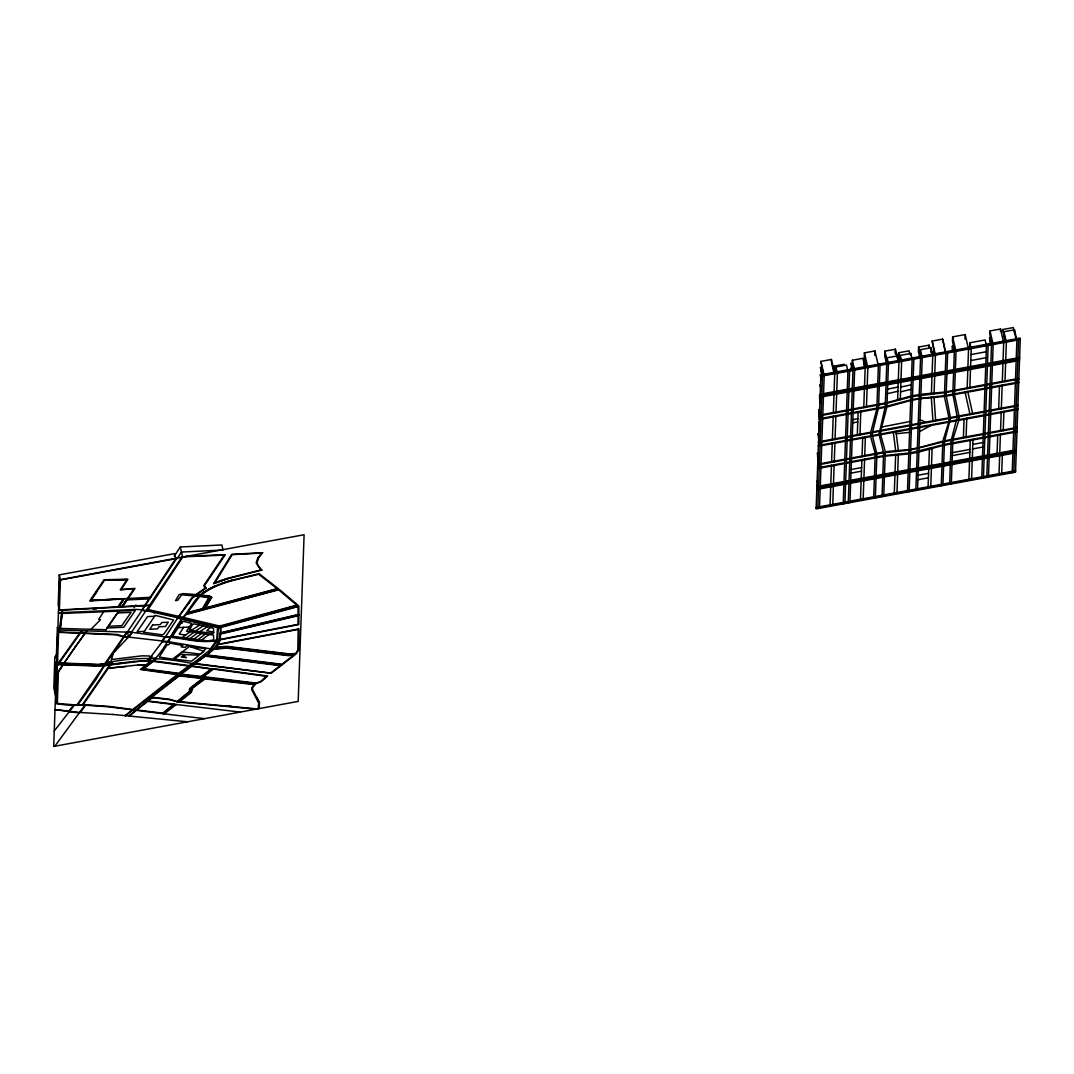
<?xml version="1.0" encoding="UTF-8"?>
<svg xmlns="http://www.w3.org/2000/svg" width="1074" height="1074" viewBox="0 0 1074 1074"><rect width="100%" height="100%" fill="white"/><g stroke="black" fill="none" stroke-linecap="round" stroke-linejoin="round"><path stroke-width="1.5" d="M218.331 627.592L298.841 606.005L298.841 624.558L219.526 639.916C201.67 644.588 183.479 637.808 165.571 636.909L131.471 632.25L181.761 557.272L187.051 556.251L225.272 554.681L204.557 585.531L206.06 588.136M147.071 609.844L220.157 627.256C223.862 653.073 192.85 660.403 178.512 675.828L176.66 675.6M55.002 693.267L56.009 662.161L57.607 659.678M56.398 691.79L56.184 698.342L53.834 688.206L54.828 657.1L57.231 653.381M57.029 672.136L57.191 667.222M122.181 598.701L90.793 600.487L104.567 580.135L126.893 579.598L120.422 589.707L134.988 588.404L122.758 606.542L144.762 605.347L175.774 558.695L174.592 553.634L59.258 574.872L58.197 604.877L59.379 609.938L117.965 606.797L123.215 599.01L89.719 600.916L104.044 579.759L127.927 579.181L121.483 589.25M57.499 662.819L58.587 632.344L57.405 627.283L56.331 657.758L57.499 662.819L58.52 662.873L79.557 633.257L58.587 632.344M59.379 609.938L60.439 579.933L59.258 574.872M819.502 397.93L820.187 403.166M834.726 373.712L831.41 359.454L820.885 361.401L823.476 375.135M819.731 396.601L819.798 394.601L821.234 400.777M817.717 467.969L817.878 463.471M818.791 443.401L818.898 440.407M822.201 369.617L823.073 376.007M817.811 508.552L822.577 374.504M819.489 508.244L819.516 507.505M820.2 488.093L820.254 486.629M820.952 467.217L821.046 464.29M821.744 444.878L821.852 441.951M822.697 418.148L822.791 415.222M823.49 395.796L823.543 394.333M820.885 361.401L824.201 375.658L823.557 393.608L847.292 389.231L847.936 371.282L846.487 365.066L835.961 366.999L835.827 370.597M824.228 374.92L824.255 374.195M831.33 361.696L831.41 359.454M833.719 369.778L833.84 366.194L844.365 364.247M830.041 505.572L830.726 486.146M830.779 484.696L831.477 465.27M831.571 462.344L832.269 442.931M832.363 440.004L833.209 416.202M833.317 413.275L834.015 393.863M834.055 392.399L834.753 372.987M832.726 505.075L833.411 485.663M833.464 484.199L834.149 464.774M834.256 461.86L834.954 442.434M835.048 439.508L835.894 415.705M836.002 412.778L836.686 393.366M836.74 391.903L837.438 372.49M843.224 503.867L843.251 503.142M843.936 483.716L843.989 482.253M844.674 462.84L844.782 459.914M845.466 440.501L845.574 437.574M846.419 413.772L846.527 410.845M847.211 391.433L847.265 389.969M847.963 370.557L847.99 369.818M844.902 503.558L849.655 369.51M851.118 370.114L851.212 367.724M852.044 367.174L852.165 363.576L853.508 369.322M852.232 363.844L852.367 360.246L862.878 358.313L865.161 368.113M848.245 502.941L853.011 368.892M849.923 502.632L849.95 501.894M850.648 482.481L850.702 481.018M851.387 461.605L851.494 458.679M852.179 439.266L852.286 436.339M853.132 412.537L853.239 409.61M853.924 390.198L853.978 388.734M854.662 369.322L854.689 368.583M857.28 435.413L858.126 411.611M859.965 434.93L860.811 411.127M878.022 364.207L874.934 350.929L864.409 352.863L864.208 358.85L866.154 367.214M864.073 365.227L864.288 359.24M860.475 499.96L861.173 480.548M861.214 479.085L861.912 459.672M862.019 456.745L862.704 437.333M863.751 407.677L864.449 388.251M864.503 386.788L865.188 367.375M863.16 499.464L863.845 480.051M863.899 478.588L864.597 459.175M864.691 456.249L865.389 436.836M866.436 407.18L867.134 387.768M867.188 386.304L867.873 366.878M870.652 435.869L870.759 432.943M874.773 355.413L874.934 350.929M873.659 498.255L873.686 497.531M874.37 478.118L874.424 476.655M875.122 457.229L875.216 454.315M876.854 408.16L876.961 405.234M877.659 385.821L877.7 384.358M878.398 364.945L878.425 364.22M875.337 497.947L876.894 454.007L872.33 435.561L872.424 432.634L878.532 407.852L880.103 363.911M880.707 434.003L880.814 431.09M897.837 359.656L895.407 349.225L884.882 351.158L884.721 355.642L886.453 363.093M882.049 496.712L883.607 452.772L879.029 434.312L885.245 406.616L886.802 362.676M886.949 360.045L887.03 357.803L897.555 355.87L898.951 361.884M883.714 496.403L883.741 495.678M884.439 476.265L884.493 474.802M885.177 455.524L885.271 452.597M886.923 406.173L887.03 403.247M887.715 383.968L887.768 382.505M888.426 363.817L887.795 381.78L911.531 377.404L912.162 359.454L888.426 363.817L887.03 357.803M888.453 363.093L888.48 362.354M895.246 353.695L895.407 349.225M893.259 431.694L895.77 451.51M897.475 358.112L897.555 355.87M897.797 356.367L897.864 354.38L899.609 361.871M909.812 353.977L909.087 350.822L898.562 352.769L899.958 361.065M895.944 431.198L898.441 451.228M894.266 493.731L894.964 474.319M895.018 472.855L895.662 454.436M897.582 400.454L898.24 382.035M898.294 380.572L898.978 361.159M900.012 358.984L900.079 356.984L900.871 360.394M900.173 357.4L900.254 355.413L910.765 353.467L911.813 357.951M896.951 493.248L897.649 473.822M897.689 472.359L898.347 454.154M900.281 399.743L900.925 381.538M900.979 380.075L901.663 360.663M910.698 355.467L910.765 353.467M907.449 492.04L907.476 491.301M908.161 471.889L908.215 470.425M908.832 453.067L908.94 450.14M909.705 428.674L909.812 425.747M910.725 399.877L910.833 396.964M911.45 379.605L911.504 378.142M912.188 358.716L912.215 357.991M909.128 491.731L913.893 357.682M929.789 348.151L929.091 345.143L918.579 347.077L918.418 351.574L919.814 357.575M920.23 354.178L920.391 349.694L930.903 347.761L932.742 355.655M915.84 490.496L920.606 356.447M917.518 490.187L917.545 489.449M918.23 470.036L918.283 468.573M918.901 451.214L918.995 448.288M919.76 426.821L919.868 423.894M920.794 398.024L920.888 395.098M921.505 377.753L921.559 376.289M920.391 349.694L922.23 357.602L921.586 375.551L945.321 371.174L945.952 353.225L942.677 339.129L932.151 341.062L934.998 355.588M922.257 356.863L922.271 356.138M928.997 348.137L929.091 345.143M930.755 352.245L930.903 347.761M928.057 487.515L928.755 468.103M928.809 466.64L929.453 448.422M931.279 396.937L932.997 421.478M931.386 394.024L932.031 375.806M932.084 374.343L932.769 354.93M933.454 348.969L934.367 355.172M933.668 354.514L933.749 352.527M930.742 487.019L931.44 467.606M931.494 466.143L932.138 447.71M933.95 396.668L935.682 420.981M934.058 393.742L934.716 375.309M934.769 373.846L935.454 354.433M942.677 339.129L945.254 352.487M941.24 485.81L941.267 485.086M941.965 465.66L942.005 464.196M942.69 444.918L942.797 441.991M944.449 395.581L944.556 392.654M945.241 373.376L945.295 371.913M945.979 352.5L946.006 351.762M942.918 485.502L944.476 441.548L950.544 418.242L946.127 395.407L947.684 351.453M948.758 421.478L948.866 418.551M952.195 350.46L952.356 345.976L953.47 350.768M968.547 349.063L965.177 334.564L952.638 336.874L952.477 341.357L954.732 351.023M949.631 484.267L951.188 440.313L957.243 417.007L952.826 394.171L954.397 350.218M951.309 483.958L951.336 483.233M952.02 463.807L952.074 462.344M952.759 442.931L952.866 440.004M954.504 393.863L954.611 390.936M955.296 371.523L955.35 370.06M952.638 336.874L956.021 351.373L955.377 369.322L985.811 363.724L986.456 345.774L985.1 339.961L969.889 342.767L969.674 348.741M956.048 350.648L956.075 349.909M958.814 419.625L958.921 416.699M965.016 339.048L965.177 334.564M963.391 438.071L964.076 418.659M965.029 391.929L970.05 414.645M967.15 388.627L967.835 369.214M967.889 367.751L968.573 348.338M966.076 437.574L966.761 418.162M967.714 391.433L972.735 414.148M969.835 388.13L970.52 368.718M970.574 367.254L971.258 347.842M968.869 479.997L969.567 460.585M969.621 459.122L970.305 439.696M971.554 479.501L972.252 460.088M972.292 458.625L972.99 439.212M981.743 478.346L981.77 477.621M982.455 458.209L982.509 456.745M983.207 437.319L983.301 434.406M983.999 414.98L984.106 412.054M984.952 388.251L985.046 385.324M985.744 365.912L985.798 364.448M986.482 345.036L986.509 344.311M983.422 478.037L988.187 344.002M1003.693 342.593L1000.525 329.006L990 330.94L989.879 334.524L991.987 343.586M990.376 340.861L990.51 337.263M986.778 477.42L991.544 343.385M988.456 477.111L988.483 476.386M989.167 456.974L989.221 455.51M989.906 436.084L990.013 433.171M990.698 413.745L990.805 410.818M991.651 387.016L991.758 384.089M992.443 364.677L992.497 363.213M993.195 343.801L993.222 343.076M1000.444 331.396L1000.525 329.006M997.061 454.06L997.746 434.648M998.645 409.382L999.491 385.579M1016.125 339.451L1013.359 327.557L1002.834 329.49L1004.834 340.646M1003.881 333.987L1003.962 331.745L1014.487 329.799L1016.554 338.686M998.995 474.439L999.693 455.027M999.746 453.564L1000.431 434.151M1000.538 431.224L1001.223 411.812M1001.33 408.885L1002.176 385.083M1002.284 382.156L1002.968 362.743M1003.022 361.28L1003.707 341.868M1001.68 473.956L1002.378 454.53M1003.223 430.728L1003.908 411.315M1004.969 381.659L1005.653 362.247M1005.707 360.783L1006.392 341.371M1014.406 332.041L1014.487 329.799M1012.178 472.748L1012.205 472.01M1012.903 452.597L1012.957 451.134M1013.641 431.721L1013.749 428.794M1014.433 409.382L1014.541 406.455M1015.386 382.653L1015.494 379.726M1016.179 360.314L1016.232 358.85M1016.917 339.424L1016.944 338.699M1013.856 472.439L1018.622 338.391M213.377 632.049L213.672 628.908L212.746 627.968L194.099 623.887L192.595 624.464L189.36 630.277L212.639 633.418L213.645 632.103L206.705 630.733L210.437 627.458M147.742 698.369L154.106 697.845L169.383 699.698L178.485 702.02L190.568 692.22L192.206 687.763M59.177 631.955L61.903 610.233M62.05 613.442L60.198 628.411L106.205 629.753M59.983 631.995L60.225 630.035M60.413 628.424L62.252 613.455M62.386 612.448L62.722 610.193M86.296 631.029L57.526 672.391L56.519 703.752L69.246 705.309L82.201 704.96L110.031 664.511L113.294 653.113L176.928 558.118L304.103 534.745L298.183 701.403L53.7 746.443L59.62 579.772L176.928 558.118M210.866 597.842L209.766 596.446M210.719 598.205L210.652 596.983M257.008 562.776L258.606 557.943L262.647 552.654M218.519 644.225L220.224 639.782M168.658 641.728L170.591 637.419M258.163 708.786L258.659 702.987L251.625 689.602L251.853 687.602L254.431 684.648L205.04 678.889L192.958 687.857L191.306 692.327L179.68 701.698L257.371 708.921M259.022 708.625L259.478 702.718L252.457 689.36L252.672 687.481L255.478 684.272L204.852 678.365L193.011 687.32M110.864 664.47L111.924 662.269L98.647 664.779L56.654 663.195M180.647 674.016L142.117 668.995C161.798 658.147 169.437 635.902 181.949 618.664L185.614 614.247L279.159 589.317L297.941 605.199L218.237 627.189M183.13 617.886L182.647 618.825L142.748 609.925L136.774 609.414L58.452 612.757M63.393 664.444L63.89 663.544M133.619 661.423L151.984 660.685L191.4 665.893L193.199 663.262L194.864 663.45M141.996 609.871L144.534 605.803M210.504 598.46L204.208 608.569L186.299 613.254L195.723 599.708L200.449 594.942M210.517 598.513L204.221 608.622L278.26 588.646L259.129 573.704L231.568 580.403M103.628 611.724L98.768 619.322L100.459 619.738L90.981 629.31M188.903 603.158L177.814 617.859L162.483 641.5L147.903 660.604M154.079 613.053L154.549 612.314M183.681 627.337L179.224 634.13L185.601 635.056M174.23 556.171L180.284 546.988L221.848 544.974L223.03 550.036L181.452 552.049L177.129 558.614M123.859 599.211L118.502 607.146L124.275 598.567M149.863 598.849L126.437 599.963L121.698 606.971L133.928 588.861L120.422 589.693M144.305 631.378L143.715 632.264L161.986 634.815L163.839 634.13L173.585 619.98L155.26 615.362L144.305 631.378L137.11 631.727L147.541 616.597L154.71 616.207M202.999 608.918L209.108 599.131L209.645 597.493L208.812 596.808L195.575 595.64L192.058 598.486L188.917 603.212M161.758 641.406L164.846 636.815M97.143 591.13L90.793 600.487L150.91 597.265M106.004 629.753L118.892 611.106L61.433 613.482M104.782 664.819L113.294 653.113L128.034 637.567L131.646 632.264L59.419 630.008M129.028 637.231L132.344 632.371M123.752 636.52L126.92 631.888M134.062 607.709L135.955 604.957M210.464 648.817L216.451 640.373M58.238 663.276L56.627 664.202L99.318 665.732L133.632 661.477M56.533 666.766L82.054 630.868M77.368 705.484L96.23 679.13L105.467 663.88L110.031 664.564M199.992 595.385L195.575 595.64L196.018 594.956M103.91 664.967L104.608 664M79.838 632.855L81.315 630.841M84.913 705.148L54.855 746.175M80.295 712.518L85.651 705.202M84.712 633.069L80.295 633.284M195.575 595.64L206.047 588.082M68.803 711.283L73.3 705.39M54.25 730.991L74.146 705.403M85.49 633.056L87.048 631.069M146.896 610.985L147.702 610.019M200.422 654.093L206.06 648.642L190.863 646.884L191.776 646.145L187.332 645.555L185.037 647.367L181.144 646.87L182.808 645.541L169.974 643.138L168.806 644.695L167.047 644.803L159.22 657.073L172.565 659.114L182.016 651.905L200.422 654.093L203.926 651.3L190.863 646.884M147.071 660.577L149.085 658.416M214.263 648.857L215.35 647.77M106.071 663.047C134.814 656.415 163.973 657.489 192.676 663.638L271.279 673.156L295.632 654.321L288.906 655.261L226.963 647.729L211.31 648.964L168.094 641.621L124.423 636.654L117.012 634.466L57.768 631.888M153.676 660.98L156.092 658.671M179.653 675.519L180.727 674.606M280.663 665.289L281.401 664.658M199.992 596.043L200.69 595.452M128.679 716.036L136.036 709.887L133.525 709.552M129.417 716.116L136.25 710.357M196.609 594.607L200.462 594.996L202.583 593.251M150.803 698.275L135.525 710.223L164.215 713.901L176.27 704.517L240.281 712.075M148.279 701.027L151.823 698.073M125.604 715.74L211.31 648.964L217.566 640.131L218.344 627.216L181.949 618.664M200.462 594.996L204.731 591.747M177.143 702.074L190.031 691.549L190.796 688.045L203.644 678.177L204.865 678.419M162.912 713.686L174.565 704.128L176.284 704.571M150.736 661.074L140.345 669.505L177.17 674.593L132.854 709.471L108.877 706.41L83.222 704.611L110.609 664.86L143.124 660.899L150.736 661.074L149.568 655.999L141.943 655.838L112.434 659.423M151.971 660.644L141.486 669.209L178.338 674.297M189.292 665.692L192.004 663.544M201.214 594.378L201.885 593.841M124.893 715.673L132.357 709.86M203.644 678.177L179.009 675.452L149.219 698.583L149.783 698.14L148.266 697.952M182.312 651.931L190.085 645.917M202.274 676.929L213.149 668.619L267.695 676.029L261.519 681.44L256.35 683.574L179.976 674.526M201.523 640.117L208.947 634.546L213.525 635.016L213.632 639.943L207.524 640.883L172.511 636.385L181.063 622.96L182.379 622.88L181.412 622.584L181.922 621.792L183.976 621.403L191.682 623.417L186.527 631.27L208.947 634.546M182.164 637.62L189.991 631.781M186.111 638.131L193.844 632.344M189.991 638.627L197.656 632.895M193.938 639.137L201.523 633.459M197.938 639.648L205.456 634.036M202.704 593.237L205.752 591.076M201.402 676.808L213.149 668.619M202.798 593.157L203.63 592.499M149.756 658.026L152.078 656.321M177.197 617.725L178.499 616.798M203.953 592.271L204.516 591.949M192.071 665.987L195.025 663.947M195.414 631.096L203.201 625.887M204.852 591.72L207.644 589.908M205.416 655.744L206.181 655.247M199.71 631.673L207.282 626.773M199.509 625.162L192.165 629.861L189.856 629.391M217.633 627.055L218.76 626.343M206.221 590.834L208.759 589.264M192.219 687.803L193.011 687.266M207.9 589.814L211.229 587.975M208.772 589.304L210.303 588.418M209.403 588.955L210.168 588.485M919.599 431.573L930.876 425.492M211.82 587.626L210.316 588.458L210.96 588.069M211.967 587.559L212.988 587.116M212.41 587.384L213.659 586.726M215.552 585.867L213.323 586.941L214.37 586.404M214.021 586.619L216.277 585.558M215.565 585.921L216.653 585.451M217.498 585.048L218.734 584.538M217.874 584.941L222.815 583.075M220.761 583.826L223.325 582.846M213.592 583.558L227.124 578.792M223.714 582.712L224.587 582.484M230.95 580.51L224.694 582.39M224.963 582.35L225.5 582.121A52.035 21.574 -13.1 0 1 228.722 581.195L230.333 580.685M230.548 580.672L232.159 580.188M231.957 580.242L234.213 579.678M203.295 608.475L204.516 608.166M232.79 580.081L233.407 579.92M261.868 570.079L227.138 578.846L213.605 583.612L231.648 554.318L262.66 552.694M234.011 579.772L234.83 579.53M900.562 391.835L911.101 389.338M219.821 633.298L298.908 614.69M298.894 615.187L219.62 633.848M887.366 393.675L897.918 391.258M900.724 387.056L911.262 384.828M887.527 389.191L898.065 387.002M881.7 427.022L909.96 421.505M217.861 644.346L299.028 628.881L298.679 649.891L296.357 653.663L289.644 654.388L226.198 646.736L214.491 647.891M820.872 375.538L1020.273 338.807M820.845 376.276L822.523 375.967M824.201 375.658L847.936 371.282M849.615 370.973L852.957 370.355M880.049 365.361L886.762 364.126M913.84 359.146L920.552 357.911M922.23 357.602L945.952 353.225M947.63 352.916L954.343 351.681M956.021 351.373L986.456 345.774M988.134 345.452L991.49 344.835M1018.568 339.854L1020.246 339.545M971.03 354.554L986.241 351.748M970.815 360.542L986.026 357.736M820.214 394.225L821.892 393.916M848.97 388.922L852.326 388.305M879.405 383.324L886.117 382.089M913.195 377.095L919.908 375.86M947 370.866L953.699 369.631M987.489 363.415L990.846 362.797M1017.937 357.803L1019.615 357.494M820.187 394.964L1019.588 358.233M820.133 396.413L1019.535 359.696M820.106 397.152L821.785 396.843M848.863 391.849L852.219 391.231M879.311 386.251L886.01 385.016M913.101 380.021L919.8 378.786M946.892 373.792L953.605 372.557M987.395 366.341L990.738 365.724M1017.83 360.73L1019.508 360.421M912.538 395.782L919.25 394.547M819.462 415.101L821.14 414.792M848.232 409.812L851.588 409.194M878.666 404.2L885.379 402.965M946.248 391.755L952.96 390.52M986.751 384.291L990.107 383.673M1017.185 378.679L1018.864 378.37M819.435 415.839L885.352 403.69L912.511 396.507L946.221 392.48L1018.837 379.109M912.376 400.172L919.089 398.937M819.341 418.766L885.245 406.616L912.403 399.434L946.127 395.407L1018.743 382.035M819.314 419.491L820.992 419.182M848.071 414.188L851.427 413.571M878.344 408.617L885.057 407.382M946.261 396.105L952.96 394.87M986.603 388.681L989.946 388.063M1017.038 383.069L1018.716 382.76M852.877 419.652L857.871 418.726M852.769 422.847L857.764 421.921M60.439 579.933L175.774 558.695M818.522 441.83L820.2 441.521M847.279 436.541L850.635 435.923M872.612 431.869L879.324 430.634M911.504 424.7L918.216 423.465M950.396 417.544L957.109 416.309M985.798 411.02L989.154 410.402M1016.246 405.408L1017.924 405.099M818.495 442.569L1017.897 405.838M818.388 445.495L1017.79 408.764M818.361 446.22L820.039 445.911M847.118 440.917L850.474 440.3M872.504 436.245L879.203 435.01M911.356 429.09L918.055 427.855M950.208 421.934L956.921 420.699M985.65 415.41L989.006 414.792M1016.085 409.798L1017.763 409.489M817.717 464.169L819.395 463.861M846.487 458.88L849.843 458.262M876.72 453.309L883.432 452.073M944.704 440.783L951.416 439.548M985.006 433.359L988.362 432.741M1015.454 427.747L1017.118 427.439M817.703 464.908L883.607 452.772L910.618 449.966L944.476 441.548L1017.091 428.177M910.631 449.241L917.344 448.006M817.596 467.834L883.499 455.685L910.51 452.892L944.382 444.475L1016.997 431.104M817.569 468.559L819.247 468.251M846.325 463.27L849.682 462.652M876.773 457.658L883.472 456.423M944.355 445.213L951.054 443.978M984.858 437.749L988.201 437.131M1015.292 432.137L1016.971 431.829M910.484 453.631L917.196 452.396M972.802 444.421L983.019 442.542M851.105 469.513L861.63 467.579M952.423 452.637L969.956 449.415M972.641 448.919L982.858 447.039M850.97 473.11L861.496 471.177M952.316 455.631L969.849 452.396M816.925 486.509L818.603 486.2M845.694 481.219L849.051 480.602M876.129 475.607L882.841 474.372M909.92 469.392L916.632 468.157M943.71 463.163L950.423 461.927M984.214 455.698L987.57 455.081M1014.648 450.1L1016.326 449.791M816.898 487.247L1016.299 450.516M816.858 488.71L1016.246 451.979M816.831 489.435L818.509 489.126M845.587 484.146L848.943 483.528M876.022 478.534L882.734 477.299M909.812 472.305L916.525 471.07M943.616 466.089L950.315 464.854M984.106 458.625L987.462 458.007M1014.554 453.013L1016.232 452.704M918.042 475.258L928.567 473.312M917.881 479.742L928.406 477.809M816.186 507.398L817.864 507.089M844.943 502.095L848.299 501.477M875.391 496.483L882.09 495.248M909.181 490.268L915.894 489.032M942.972 484.038L949.684 482.803M983.475 476.574L986.831 475.957M1013.91 470.976L1015.588 470.667M816.159 508.123L1015.561 471.392M218.304 627.954L220.143 627.619M217.592 639.809L219.526 639.513M106.366 662.645L111.36 661.973M138.009 664.994L107.548 668.323M126.061 666.538L107.534 668.27M122.731 662.994L104.863 665.585L109.776 664.967M896.172 433.721L909.571 432.379M58.439 613.133L61.513 612.892M77.704 705L82.416 704.665M145.581 605.36L150.239 605.105M118.758 606.756L121.953 606.582M58.533 610.368L149.971 605.508M178.096 627.619L189.292 627.068M117.63 612.959L131.082 612.368L121.818 625.672L108.581 626.249M184.352 556.802L224.211 555.11L203.724 585.612L205.121 588.23L195.871 594.566L183.01 593.573L178.942 594.768L175.532 600.675L177.707 600.285L181.654 594.781L194.394 595.963L191.293 598.473L178.794 616.355L148.051 609.602L182.634 557.111L180.284 546.988M93.156 609.106L96.472 608.958M177.814 617.859L182.432 617.725M104.567 580.161L126.893 579.624M210.934 649.26L213.028 649.314M150.212 658.053L155.757 658.255M58.023 664.658L62.413 664.819M162.214 641.863L167.719 642.131M59.271 662.9L63.379 663.114M177.734 701.591L178.942 701.658M79.557 712.424L112.649 714.479M212.585 669.048L191.4 665.893M82.201 704.96L108.407 706.799L135.539 710.276M189.427 666.175L190.89 666.283M178.472 701.966L255.934 709.189M127.94 631.525L131.74 631.848M195.092 596.03L198.905 596.379M112.636 714.425L187.588 721.782M196.059 594.996L209.766 596.5M165.852 636.466L170.054 636.909M69.192 711.767L79.288 712.841M69.501 711.324L54.989 709.659L79.57 712.465M204.637 655.664L281.375 665.383M227.607 705.618L230.883 705.994M164.201 713.848L204.369 718.627M144.883 700.61L174.579 704.182M144.399 701L147.098 701.322M201.899 676.432L202.771 676.539M177.156 675.224L179.009 675.452M205.59 655.167L282.032 664.739M124.141 637.07L128.034 637.567M151.434 661.141L152.589 661.289M179.479 673.398L181.157 673.64M163.382 713.297L164.738 713.498M203.107 678.58L204.382 678.781M174.055 704.598L175.827 704.92M177.532 618.288L181.667 619.094M142.412 610.435L145.889 611.254M179.452 616.489L182.822 617.308M920.015 419.652L925.506 422.122M219.928 626.33L220.694 627.109M258.512 566.213L261.868 570.133M256.498 697.066L259.492 702.772M256.995 562.722L258.525 566.267M1003.962 331.745L1006.029 340.619M1002.834 329.49L1005.6 341.384M990 330.94L992.806 343.022M991.101 343.962L989.61 337.545L990.215 344.284M969.889 342.767L970.896 347.117M932.151 341.062L935.065 353.601M931.937 351.668L932.635 354.662M918.579 347.077L921.022 357.588M900.254 355.413L901.636 361.388M898.562 352.769L900.401 360.649M895.327 351.453L896.025 354.447M884.882 351.158L887.661 363.079M884.801 353.386L887.231 363.844M864.409 352.863L867.846 367.617M852.367 360.246L854.26 368.409M852.716 370.047L851.105 363.16L851.883 370.637M835.961 366.999L837.049 371.671M833.84 366.194L835.317 372.503M831.692 363.281L833.545 371.201M822.201 374.799L820.429 367.214L821.758 375.524M821.1 377.847L820.348 374.625L821.019 380.089M821.234 389.258L820.16 384.626L821.167 391.258M820.872 401.528L819.489 395.541L820.254 401.166M820.012 413.92L818.965 409.409L818.764 414.994L820.16 421.008M819.986 426.66L818.938 422.176L819.435 430.755M818.791 436.487L818.093 433.466L819.032 440.998M818.831 458.974L817.435 452.986L817.918 461.968M817.139 480.924L817.851 484.012M816.898 485.045L817.999 489.825M127.672 631.928L128.316 637.151M213.713 632.089A2.591 1.074 -13.1 0 1 212.665 633.432M298.048 615.751L297.995 624.356L220.371 639.392L220.452 634.022L298.048 615.751M298.183 629.404L297.834 650.025L295.82 653.395L290.074 653.985L226.601 646.333L215.767 647.354L218.371 644.615L298.183 629.404M58.372 672.284L57.365 703.403L76.885 705.068L104.285 665.276L99.09 666.135L63.165 664.846L58.372 672.284M820.898 374.813L816.133 508.861L1015.534 472.13L1020.3 338.082L820.898 374.813M820.174 488.818L819.543 506.78L843.278 502.404L843.909 484.455L820.174 488.818M820.925 467.942L820.281 485.891L844.016 481.528L844.647 463.579L820.925 467.942M821.717 445.603L821.073 463.552L844.808 459.189L845.439 441.226L821.717 445.603M822.671 418.873L821.865 441.213L845.6 436.849L846.393 414.497L822.671 418.873M823.463 396.534L822.818 414.483L846.554 410.12L847.185 392.158L823.463 396.534M850.621 483.219L849.977 501.169L873.712 496.792L874.343 478.843L850.621 483.219M851.36 462.344L850.715 480.293L874.451 475.916L875.095 457.967L851.36 462.344M852.152 439.991L851.521 457.954L875.243 453.577L870.625 436.594L852.152 439.991M853.105 413.262L852.313 435.614L870.772 432.204L876.84 408.899L853.105 413.262M853.897 390.923L853.266 408.885L876.988 404.509L877.633 386.559L853.897 390.923M854.636 370.047L854.005 387.996L877.726 383.633L878.371 365.67L854.636 370.047M884.412 476.99L883.768 494.939L907.503 490.576L908.134 472.614L884.412 476.99M885.151 456.114L884.52 474.064L908.242 469.7L908.805 453.94L885.151 456.114M887.688 384.707L887.057 402.656L910.859 396.091L911.423 380.33L887.688 384.707M909.678 429.399L908.966 449.55L885.312 451.724L880.68 434.742L909.678 429.399M910.698 400.481L909.839 425.009L880.841 430.352L886.896 407.046L910.698 400.481M918.203 470.761L917.558 488.724L941.294 484.347L941.938 466.398L918.203 470.761M918.861 452.087L918.31 467.848L942.032 463.471L942.677 445.522L918.861 452.087M919.733 427.546L919.022 447.697L942.824 441.132L948.731 422.203L919.733 427.546M920.767 398.629L919.894 423.156L948.892 417.813L944.422 396.454L920.767 398.629M921.479 378.478L920.928 394.239L944.57 392.064L945.214 374.101L921.479 378.478M951.994 464.545L951.363 482.494L981.797 476.883L982.428 458.934L951.994 464.545M952.732 443.669L952.101 461.619L982.535 456.007L983.18 438.058L952.732 443.669M955.269 372.248L954.638 390.211L985.073 384.599L985.717 366.65L955.269 372.248M983.972 415.719L983.328 433.668L952.893 439.279L958.787 420.35L983.972 415.719M984.925 388.989L984.12 411.329L958.948 415.96L954.477 394.588L984.925 388.989M989.141 457.699L988.51 475.648L1012.232 471.285L1012.876 453.335L989.141 457.699M989.879 436.823L989.248 454.772L1012.97 450.409L1013.614 432.446L989.879 436.823M990.671 414.483L990.04 432.433L1013.775 428.056L1014.406 410.107L990.671 414.483M991.624 387.754L990.832 410.093L1014.568 405.717L1015.36 383.378L991.624 387.754M992.416 365.415L991.785 383.364L1015.507 378.988L1016.152 361.039L992.416 365.415M993.168 344.526L992.524 362.488L1016.259 358.112L1016.89 340.163L993.168 344.526M220.976 627.404L220.68 632.734L298.062 614.529L298.008 606.595L220.976 627.404M217.498 627.525L216.747 639.943C201.55 643.823 185.977 637.674 170.779 636.989L182.338 619.268L217.498 627.525M189.628 688.622L189.212 691.575L176.995 701.564L170.068 699.322L154.468 697.442L150.897 697.885L179.197 675.908L202.462 678.486L189.628 688.622M208.786 597.708L202.368 608.716L187.534 612.569L199.616 596.432L208.786 597.708M257.787 557.997L256.149 562.897L260.754 569.985L226.923 578.483L214.881 582.712L232.212 554.667L261.546 553.083L257.787 557.997M211.739 597.292L205.429 607.924L277.079 588.659L258.633 574.241C238.938 579.208 217.619 582.202 201.16 595.063L209.309 595.882L211.739 597.292M152.602 624.987L149.81 629.27L157.583 628.867L158.925 626.813L165.477 626.478L168.256 622.208L161.718 622.544L160.375 624.598L152.602 624.987M75.475 646.709L64.118 663.141L98.889 664.39L104.903 663.584L123.456 636.949L116.408 634.855L85.168 633.499L75.475 646.709M135.324 610.394L123.792 627.27L106.984 627.995L118.65 611.133L135.324 610.394M186.178 614.462L183.453 617.456L219.633 626.035L296.76 605.145L278.649 589.827L186.178 614.462M185.09 654.63L182.674 656.751L186.433 657.583L181.318 657.019L184.366 654.536L181.103 654.079L174.485 659.194L191.561 661.195L199.24 655.18L185.09 654.63M265.721 677.063L260.928 681.278L256.431 683.145L203.456 676.62L213.31 669.102L266.567 676.325L265.721 677.063M173.397 704.437L162.698 713.149L136.693 709.914L147.769 701.362L173.397 704.437M204.839 656.12L195.508 663.557L268.299 672.861L270.97 672.78L280.193 665.679L204.839 656.12M213.793 649.327L206.772 654.872L281.858 664.269L293.766 655.14L288.53 655.664L226.547 648.132L213.793 649.327M191.561 666.363L181.184 674.217L201.227 676.351L211.256 668.968L191.561 666.363M153.26 661.383L143.312 668.699L178.808 673.304L188.755 666.081L153.26 661.383M146.735 664.954L137.996 664.94L146.735 664.954"/></g></svg>
